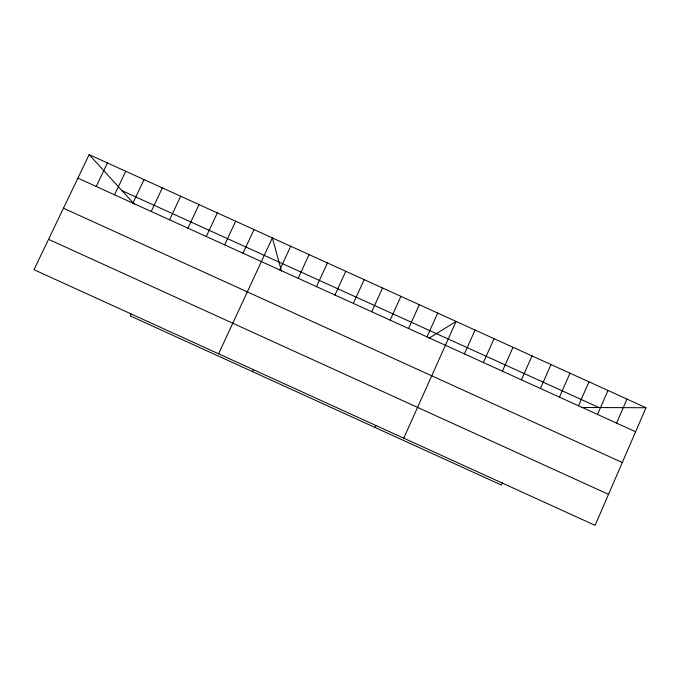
<?xml version="1.0" encoding="UTF-8"?>
<svg xmlns="http://www.w3.org/2000/svg" width="680" height="680" viewBox="0 0 680 680"><rect width="100%" height="100%" fill="white"/><g stroke="black" fill="none" stroke-linecap="round" stroke-linejoin="round"><path stroke-width="1.02" d="M616.556 423.096L626.986 399.092M646 407.736L595.102 525.368L34 269.697L89.148 154.632L646 407.736L581.502 407.49M597.524 414.443L607.971 390.456M578.485 405.781L588.973 381.811M559.462 397.128L569.976 373.175M521.424 379.831L531.998 355.921M540.438 388.484L550.979 364.548M502.69 482.29L501.466 485.078L130.254 315.92L131.112 314.092M502.41 371.186L513.017 347.293M483.404 362.542L494.037 338.666M464.406 353.906L475.073 330.046M426.989 336.889L437.708 313.063M403.75 438.183L456.11 321.427L428.952 338.257M408.561 328.508L419.313 304.7M375.003 427.457L375.836 425.603M390.15 320.135L400.928 296.344M353.328 303.39L364.166 279.633M371.739 311.763L382.543 287.988M334.925 295.026L345.788 271.277M316.531 286.654L327.428 262.93M279.76 269.935L290.708 246.245M252.501 371.628L253.351 369.793M298.146 278.29L309.06 254.583M218.603 353.812L272.357 237.906L281.537 271.218M243.006 253.215L254.014 229.568M224.638 244.868L235.671 221.229M187.918 228.166L199.01 204.561M206.278 236.512L217.337 212.891M169.566 219.819L180.684 196.239M151.215 211.48L162.367 187.909M114.546 194.794L125.749 171.267M132.881 203.133L144.058 179.588M96.212 186.464L107.448 162.945M122.034 190.689L598.978 407.558M77.885 178.126L635.604 431.757M63.469 208.216L622.293 462.519M48.544 239.351L608.524 494.343M89.148 154.632L134.266 204.102"/></g></svg>
